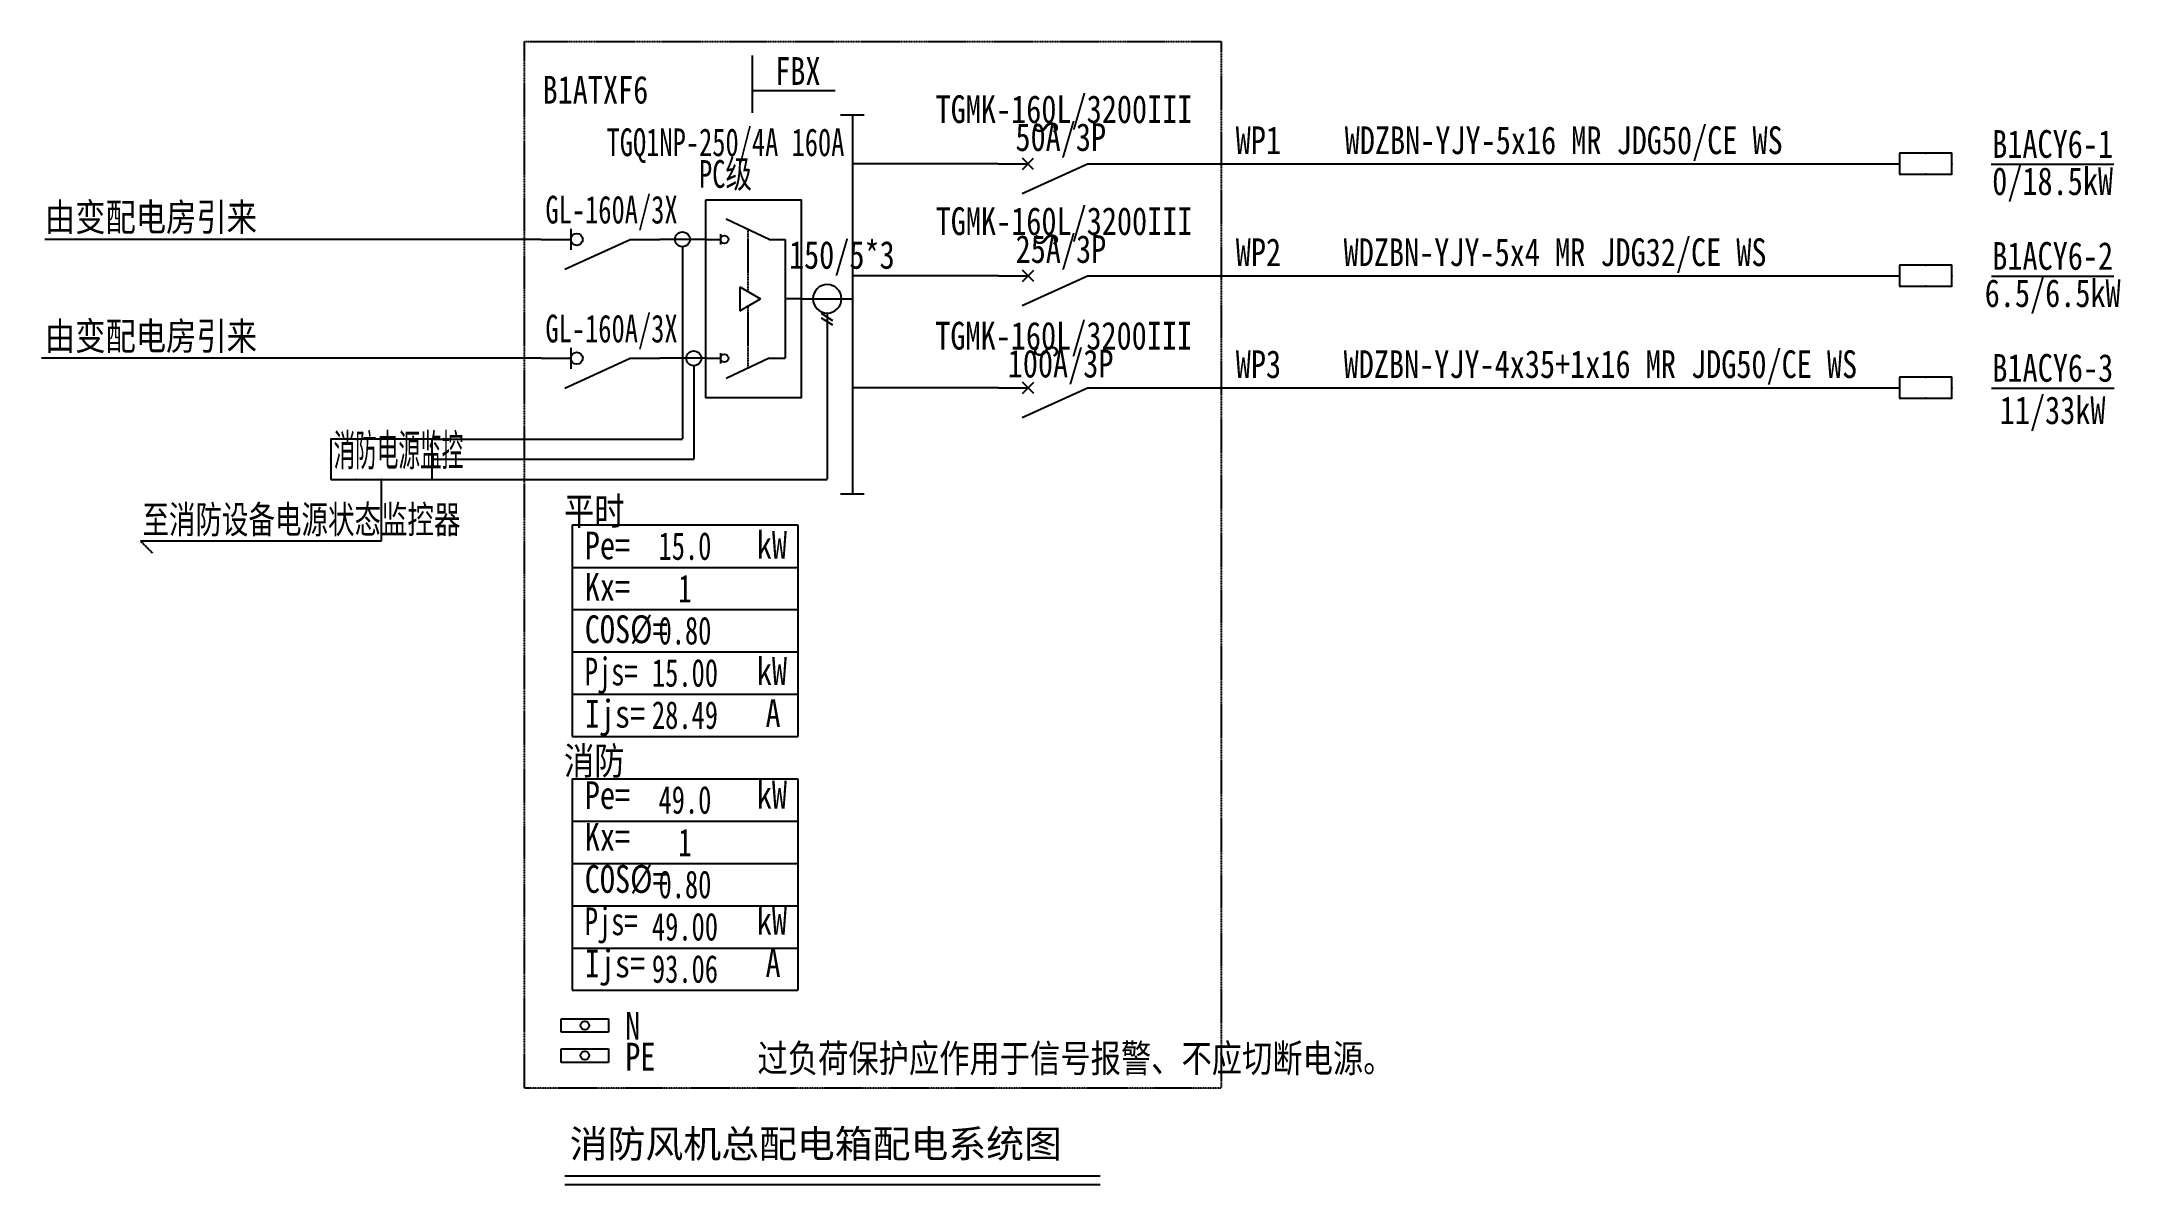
# Model space of a CAD drawing. Extents: x 161994 to 164616, y 198351 to 199792.
import ezdxf
from ezdxf.enums import TextEntityAlignment as Align

# ---------------------------------------------------------------- set-up
doc = ezdxf.new("R2010")
doc.units = 0
doc.header["$MEASUREMENT"] = 0
for name, pattern in [('__DASH', [0.35, 0.25, -0.1]), ('DASH', [0.35, 0.25, -0.1]), ('控制线', [1, 0.75, -0.1, 0.05, -0.1])]:
    doc.linetypes.add(name, pattern=pattern)
for name, color, linetype in [('EL-SYS', 3, 'Continuous'), ('EL-SYS-EQUIP', 3, 'Continuous'), ('EL-SYS-loop1', 3, 'Continuous'), ('EL-SYS-loop2', 6, '控制线'), ('EL-TEXT', 4, 'Continuous')]:
    doc.layers.add(name, color=color, linetype=linetype)
doc.styles.add('_TEL_DIM', font='xcsg.shx', dxfattribs={"width": 0.8, "height": 3.5, "bigfont": 'HZTXT.shx'})
doc.styles.add('CCDI-TOG-03', font='simhei.ttf')
doc.styles.add('DQ', font='', dxfattribs={"width": 0.7})
doc.styles.add('H2', font='', dxfattribs={"width": 0.7})
doc.styles.add('HZ1', font='', dxfattribs={"width": 0.7})
doc.styles.add('S2', font='', dxfattribs={"width": 0.7, "height": 2.5})
doc.styles.get('DQ').set_extended_font_data('SimSun')
doc.styles.get('H2').set_extended_font_data('SimSun')
doc.styles.get('HZ1').set_extended_font_data('SimSun')
doc.styles.get('S2').set_extended_font_data('SimSun')

# ---------------------------------------------------------------- blocks, each defined once
blk = doc.blocks.new('$equip_U$00000075(linying1)')
blk.add_lwpolyline([(-1.275, -0.51), (1.275, -0.51), (1.275, 0.51), (-1.275, 0.51)], close=True)
for p in [(-1.275, 0), (-0.638, 0.51), (0, 0.51), (1.275, 0), (-0.638, -0.51), (0, -0.51)]:
    blk.add_point(p)
at = {"color": 7, "style": 'S2', "width": 0.5}
blk.add_text('消防电源监控', height=0.8, dxfattribs=at).set_placement((-1.209, -0.409), align=Align.BOTTOM_LEFT)
at = {"color": 7, "style": '_TEL_DIM', "flags": 1}
for tag in ['A', 'REMARK']:
    blk.add_attdef(tag, text='', height=0.00002, dxfattribs=at).set_placement((0, 0), align=Align.MIDDLE_CENTER)

msp = doc.modelspace()

# ---------------------------------------------------------------- linework, layer by layer
for p, q in [((163230.6, 199600.7, 29.8), (163313.1, 199638.2, 29.8)), ((163231.1, 199631.1, 29.8), (163245.2, 199645.3, 29.8)), ((163245.2, 199631.1, 29.8), (163231.1, 199645.3, 29.8)), ((164403.2, 199651.4, 0), (164337.2, 199651.4, 0)), ((164337.2, 199651.4, 0), (164337.2, 199625, 0)), ((164403.2, 199625, 0), (164403.2, 199651.4, 0)), ((164337.2, 199625, 0), (164403.2, 199625, 0)), ((163231.1, 199489.9, 35.2), (163245.3, 199504.1, 35.2)), ((163245.3, 199489.9, 35.2), (163231.1, 199504.1, 35.2)), ((164403.3, 199510.2, 5.4), (164337.3, 199510.2, 5.4)), ((164337.3, 199510.2, 5.4), (164337.3, 199483.8, 5.4)), ((164403.3, 199483.8, 5.4), (164403.3, 199510.2, 5.4)), ((163230.7, 199459.5, 35.2), (163313.2, 199497, 35.2)), ((164337.3, 199483.8, 5.4), (164403.3, 199483.8, 5.4)), ((164403.3, 199369, 9), (164337.3, 199369, 9)), ((164337.3, 199369, 9), (164337.3, 199342.6, 9)), ((164403.3, 199342.6, 9), (164403.3, 199369, 9)), ((163230.8, 199318.3, 38.8), (163313.3, 199355.8, 38.8)), ((163231.2, 199348.7, 38.8), (163245.3, 199362.9, 38.8)), ((163245.3, 199348.7, 38.8), (163231.2, 199362.9, 38.8)), ((164337.3, 199342.6, 9), (164403.3, 199342.6, 9))]:
    msp.add_line(p, q)
for points, elevation in [([(163200.6, 199638.2), (163238.1, 199638.2)], 29.8), ([(163313.1, 199638.2), (163350.6, 199638.2)], 29.8), ([(163200.7, 199497), (163238.2, 199497)], 35.2), ([(163313.2, 199497), (163350.7, 199497)], 35.2), ([(163200.8, 199355.8), (163238.3, 199355.8)], 38.8), ([(163313.3, 199355.8), (163350.8, 199355.8)], 38.8)]:
    msp.add_lwpolyline(points, dxfattribs=dict(elevation=elevation))
at = {"const_width": 1.76}
for points, elevation in [([(164337.2, 199651.4), (164337.2, 199625), (164403.2, 199625), (164403.2, 199651.4), (164337.2, 199651.4), (164337.2, 199625)], 0), ([(164337.3, 199510.2), (164337.3, 199483.8), (164403.3, 199483.8), (164403.3, 199510.2), (164337.3, 199510.2), (164337.3, 199483.8)], 5.4), ([(164337.3, 199369), (164337.3, 199342.6), (164403.3, 199342.6), (164403.3, 199369), (164337.3, 199369), (164337.3, 199342.6)], 9)]:
    msp.add_lwpolyline(points, dxfattribs=dict(at, elevation=elevation))
for p in [(164337.2, 199638.2, 0), (164370.2, 199651.4, 0), (164403.2, 199638.2, 0), (164370.2, 199625, 0), (164370.3, 199510.2, 5.4), (164337.3, 199497, 5.4), (164370.3, 199483.8, 5.4), (164403.3, 199497, 5.4), (164370.3, 199369, 9), (164337.3, 199355.8, 9), (164370.3, 199342.6, 9), (164403.3, 199355.8, 9)]:
    msp.add_point(p)
at = {"layer": 'EL-SYS'}
for p, q in [((163001.6, 199700.1, 14.9), (163031.6, 199700.1, 14.9)), ((163016.6, 199700.1, 14.9), (163016.6, 199221.9, 14.9)), ((163200.6, 199638.2, 14.9), (163016.6, 199638.2, 14.9)), ((163350.6, 199638.2, 14.9), (164337.2, 199638.2, 0)), ((162661.5, 199556.2, -12.1), (162661.5, 199529.6, -12.1)), ((162654, 199505.4, -12.1), (162736.5, 199542.9, -12.1)), ((163200.7, 199497, 20.3), (163016.7, 199497, 20.3)), ((163350.7, 199497, 20.3), (164337.3, 199497, 5.4)), ((162951.9, 199467.9, 0.2), (163016.6, 199467.9, 14.9)), ((162661.5, 199406.2, -12.1), (162661.5, 199379.6, -12.1)), ((162654, 199355.4, -12.1), (162736.5, 199392.9, -12.1)), ((163200.8, 199355.8, 23.9), (163016.7, 199355.8, 23.9)), ((163350.8, 199355.8, 23.9), (164337.3, 199355.8, 9)), ((163001.6, 199221.9, 14.9), (163031.6, 199221.9, 14.9)), ((162649.3, 198542.8), (162649.3, 198559.7)), ((162649.3, 198559.7), (162709.2, 198559.7)), ((162709.2, 198559.7), (162709.2, 198542.8)), ((162709.2, 198542.8), (162649.3, 198542.8)), ((162649.3, 198504.9), (162649.3, 198521.9)), ((162649.3, 198521.9), (162709.2, 198521.9)), ((162709.2, 198504.9), (162649.3, 198504.9)), ((162709.2, 198521.9), (162709.2, 198504.9))]:
    msp.add_line(p, q, dxfattribs=at)
at = {"layer": 'EL-SYS', "elevation": -12.1}
for points in [[(162624, 199542.9), (162661.5, 199542.9)], [(162736.5, 199542.9), (162774, 199542.9)], [(162624, 199392.9), (162661.5, 199392.9)], [(162736.5, 199392.9), (162774, 199392.9)]]:
    msp.add_lwpolyline(points, dxfattribs=at)
at = {"layer": 'EL-SYS'}
for centre, radius in [((162669, 199542.9, -12.1), 7.55), ((162669, 199392.9, -12.1), 7.55), ((162679.2, 198551.4), 5.58), ((162679.2, 198513.6), 5.58)]:
    msp.add_circle(centre, radius, dxfattribs=at)
at = {"layer": 'EL-SYS-EQUIP'}
for p, q in [((162911.9, 199542.9, 18.4), (162857.5, 199568.3, 18.4)), ((162831.9, 199542.9, 18.4), (162850.2, 199542.9, 18.4)), ((162850.2, 199549.3, 18.4), (162850.2, 199536.5, 18.4)), ((162911.9, 199542.9, 18.4), (162931.9, 199542.9, 18.4)), ((162931.9, 199542.9, 18.4), (162931.9, 199392.9, 18.4)), ((162951.9, 199467.9, 18.4), (162931.9, 199467.9, 18.4)), ((162850.2, 199399.3, 18.4), (162850.2, 199386.5, 18.4)), ((162831.9, 199392.9, 18.4), (162850.2, 199392.9, 18.4)), ((162911.9, 199392.9, 18.4), (162857.5, 199367.6, 18.4)), ((162911.9, 199392.9, 18.4), (162931.9, 199392.9, 18.4))]:
    msp.add_line(p, q, dxfattribs=at)
at = {"layer": 'EL-SYS-EQUIP', "color": 1, "linetype": 'DASH'}
for p, q in [((162884.7, 199555.6, 18.4), (162884.7, 199477.1, 18.4)), ((162884.7, 199458.7, 18.4), (162884.7, 199380.2, 18.4))]:
    msp.add_line(p, q, dxfattribs=at)
at = {"layer": 'EL-SYS-EQUIP', "color": 1}
for p, q in [((162874.7, 199482.9, 18.4), (162900.7, 199467.9, 18.4)), ((162874.7, 199482.9, 18.4), (162874.7, 199452.9, 18.4)), ((162874.7, 199452.9, 18.4), (162900.7, 199467.9, 18.4))]:
    msp.add_line(p, q, dxfattribs=at)
at = {"layer": 'EL-SYS-EQUIP', "elevation": 18.4}
msp.add_lwpolyline([(162831.9, 199592.9), (162951.9, 199592.9), (162951.9, 199342.9), (162831.9, 199342.9)], close=True, dxfattribs=at)
at = {"layer": 'EL-SYS-EQUIP', "color": 3, "elevation": 18.4}
msp.add_lwpolyline([(163002.9, 199467.9, 1), (162966.9, 199467.9, 1), (163002.9, 199467.9)], format="xyb", close=True, dxfattribs=at)
for points in [[(162992.1, 199440.3), (162977.7, 199449.3)], [(162984.9, 199449.9), (162984.9, 199435.5)], [(162992.1, 199434.6), (162977.7, 199443.6)]]:
    msp.add_lwpolyline(points, dxfattribs=at)
at = {"layer": 'EL-SYS-EQUIP', "color": 3}
for centre in [(162802.3, 199542.9, -12.1), (162816.6, 199392.9, -12.1)]:
    msp.add_circle(centre, 9.37, dxfattribs=at)
at = {"layer": 'EL-SYS-EQUIP'}
for centre in [(162855.2, 199542.9, 18.4), (162855.2, 199392.9, 18.4)]:
    msp.add_circle(centre, 5.02, dxfattribs=at)
at = {"layer": 'EL-SYS-loop1'}
for p, q in [((162624, 199542.9, -12.1), (161998.4, 199542.9, -12.1)), ((162831.9, 199542.9, -12.1), (162774, 199542.9, -12.1)), ((162624, 199392.9), (161994.2, 199392.9)), ((162831.9, 199392.9, -12.1), (162774, 199392.9, -12.1))]:
    msp.add_line(p, q, dxfattribs=at)
at = {"layer": 'EL-SYS-loop2', "linetype": '控制线'}
for p, q in [((162802.3, 199533.6, -12.1), (162802.3, 199291, -12.1)), ((162984.9, 199435.5, 18.4), (162984.9, 199240, -12.1)), ((162816.6, 199383.6, -12.1), (162816.6, 199265.5, -12.1)), ((162486.6, 199291, -12.1), (162802.3, 199291, -12.1)), ((162486.6, 199265.5, -12.1), (162816.6, 199265.5, -12.1)), ((162422.8, 199162.6, -12.1), (162422.8, 199240, -12.1)), ((162486.6, 199240, -12.1), (162984.9, 199240, -12.1)), ((162118.7, 199162.6, -12.1), (162133.7, 199147.6, -12.1)), ((162118.7, 199162.6, -12.1), (162422.8, 199162.6, -12.1))]:
    msp.add_line(p, q, dxfattribs=at)
at = {"layer": 'EL-TEXT', "color": 0, "linetype": '__DASH'}
for p, q in [((162603.3, 199792.4), (163481.8, 199792.4)), ((162603.3, 198472.5), (162603.3, 199792.4)), ((163481.8, 199792.4), (163481.8, 198472.5)), ((163481.8, 198472.5), (162603.3, 198472.5))]:
    msp.add_line(p, q, dxfattribs=at)
at = {"layer": 'EL-TEXT'}
for p, q in [((162890.2, 199774.6), (162890.2, 199702.5)), ((162890.2, 199730.5), (162995, 199730.5)), ((162654, 198361.7, 14.9), (163329.1, 198361.7, 14.9)), ((162654, 198351), (163329.1, 198351))]:
    msp.add_line(p, q, dxfattribs=at)
at = {"layer": 'EL-TEXT', "color": 6}
for p, q in [((164452.9, 199637.8, 0), (164607.6, 199637.8, 0)), ((164453, 199496.6, 5.4), (164607.6, 199496.6, 5.4)), ((164453.1, 199355.4, 9), (164607.7, 199355.4, 9))]:
    msp.add_line(p, q, dxfattribs=at)
at = {"layer": 'EL-TEXT', "ltscale": 9998.693336}
for p, q in [((162663.3, 199182.7, 14.9), (162663.3, 198916, 14.9)), ((162663.3, 199182.7, 14.9), (162947.8, 199182.7, 14.9)), ((162947.8, 199182.7, 14.9), (162947.8, 198916, 14.9)), ((162663.3, 199129.2, 14.9), (162947.8, 199129.2, 14.9)), ((162663.3, 199075.9, 14.9), (162947.8, 199075.9, 14.9)), ((162663.3, 199022.6, 14.9), (162947.8, 199022.6, 14.9)), ((162663.3, 198969.3, 14.9), (162947.8, 198969.3, 14.9)), ((162663.3, 198916, 14.9), (162947.8, 198916, 14.9)), ((162663.3, 198862.5, 14.9), (162663.3, 198595.8, 14.9)), ((162663.3, 198862.5, 14.9), (162947.8, 198862.5, 14.9)), ((162947.8, 198862.5, 14.9), (162947.8, 198595.8, 14.9)), ((162663.3, 198809, 14.9), (162947.8, 198809, 14.9)), ((162663.3, 198755.7, 14.9), (162947.8, 198755.7, 14.9)), ((162663.3, 198702.4, 14.9), (162947.8, 198702.4, 14.9)), ((162663.3, 198649.1, 14.9), (162947.8, 198649.1, 14.9)), ((162663.3, 198595.8, 14.9), (162947.8, 198595.8, 14.9))]:
    msp.add_line(p, q, dxfattribs=at)

# ---------------------------------------------------------------- block references
at = {"layer": 'EL-SYS-EQUIP', "xscale": 50.00000000000001, "yscale": 50.00000000000001, "zscale": 50.00000000000001, "rotation": 2.166884314568676e-07}
msp.add_blockref('$equip_U$00000075(linying1)', (162422.8, 199265.5, -12.1), dxfattribs=at)

# ---------------------------------------------------------------- texts
at = {"style": 'S2'}
for s, width, p in [('Pe=', 0.8, (162679.2, 199139.4, 14.9)), ('kW', 0.8, (162896.1, 199140, 14.9)), ('Kx=', 0.8, (162679.2, 199087, 14.9)), ('COS%%C=', 0.8, (162679.2, 199033.7, 14.9)), ('Pjs=', 0.7, (162679.2, 198980.4, 14.9)), ('kW', 0.8, (162896.1, 198981, 14.9)), ('Ijs=', 0.8, (162679.2, 198927.1, 14.9)), ('A', 0.8, (162907.1, 198927.7, 14.9)), ('Pe=', 0.8, (162679.2, 198824.4, 14.9)), ('kW', 0.8, (162896.1, 198825, 14.9)), ('Kx=', 0.8, (162679.2, 198772, 14.9)), ('COS%%C=', 0.8, (162679.2, 198718.7, 14.9)), ('Pjs=', 0.7, (162679.2, 198665.4, 14.9)), ('kW', 0.8, (162896.1, 198666, 14.9)), ('Ijs=', 0.8, (162679.2, 198612.1, 14.9)), ('A', 0.8, (162907.1, 198612.7, 14.9))]:
    msp.add_text(s, height=35, dxfattribs=dict(at, width=width)).set_placement(p)
at = {"width": 0.8, "flags": 9}
for p in [(163275.6, 199675.7, 29.8), (163275.7, 199534.5, 35.2), (163275.8, 199393.3, 38.8)]:
    msp.add_attdef('S', p, '', height=30, rotation=90, dxfattribs=at)
at = {"layer": 'EL-TEXT'}
for s, style, width, p in [('FBX', 'HZ1', 0.8, (162919.3, 199737.7, 14.9)), ('B1ATXF6', 'HZ1', 0.8, (162625.9, 199714.1, 14.9)), ('WP1', 'HZ1', 0.8, (163500, 199650.4, 29.8)), ('WDZBN-YJY-5x16 MR JDG50/CE WS', 'HZ1', 0.8, (163637.5, 199650.4, 29.8)), ('WP2', 'HZ1', 0.8, (163500.1, 199509.2, 35.3)), ('WDZBN-YJY-5x4 MR JDG32/CE WS', 'HZ1', 0.8, (163636.1, 199509.2, 35.2)), ('WP3', 'HZ1', 0.8, (163500.1, 199368, 38.8)), ('WDZBN-YJY-4x35+1x16 MR JDG50/CE WS', 'HZ1', 0.8, (163636.1, 199368, 38.8)), ('至消防设备电源状态监控器', 'S2', 0.7, (162121.4, 199172.1, -12.1)), ('N', 'DQ', 0.8, (162730.2, 198533.4)), ('PE', 'DQ', 0.8, (162730.2, 198494.6)), ('过负荷保护应作用于信号报警、不应切断电源。', 'S2', 0.8, (162897, 198492.5, -27))]:
    msp.add_text(s, height=35, dxfattribs=dict(at, style=style, width=width)).set_placement(p)
for s, style, width, p in [('TGMK-160L/3200III', 'S2', 0.8, (163283.5, 199689.6, 0)), ('TGQ1NP-250/4A 160A', 'S2', 0.7, (162856.6, 199647.9, -12.1)), ('50A/3P', 'S2', 0.8, (163279.4, 199654.4, 0)), ('PC级', 'S2', 0.7, (162856.6, 199607.9, -12.1)), ('GL-160A/3X', 'S2', 0.7, (162712.9, 199562.9, -12.1)), ('TGMK-160L/3200III', 'S2', 0.8, (163283.6, 199548.4, 5.5)), ('25A/3P', 'S2', 0.8, (163279.6, 199513.2, 5.5)), ('GL-160A/3X', 'S2', 0.7, (162712.9, 199412.9, -12.1)), ('TGMK-160L/3200III', 'S2', 0.8, (163283.1, 199403.9, 38.8)), ('100A/3P', 'S2', 0.8, (163279.2, 199368.7, 38.8)), ('11/33kW', 'HZ1', 0.8, (164530.2, 199309.9, 23.9)), ('平时', 'HZ1', 0.8, (162691.2, 199182.7, 14.9)), ('消防', 'HZ1', 0.8, (162691.2, 198867.7, 14.9))]:
    msp.add_text(s, height=35, dxfattribs=dict(at, style=style, width=width)).set_placement(p, align=Align.CENTER)
at = {"layer": 'EL-TEXT', "color": 6, "style": 'HZ1', "width": 0.8}
for s, p in [('B1ACY6-1', (164530.2, 199645.7, 14.9)), ('0/18.5kW', (164530.2, 199598.8, 14.9)), ('B1ACY6-2', (164530.3, 199504.5, 20.4)), ('6.5/6.5kW', (164530.3, 199457.6, 20.3)), ('B1ACY6-3', (164530.4, 199363.3, 23.9))]:
    msp.add_text(s, height=35, dxfattribs=at).set_placement(p, align=Align.CENTER)
at = {"layer": 'EL-TEXT', "style": 'H2', "width": 0.8}
for p in [(161998.4, 199542.9, -12.1), (161998.4, 199392.9, -12.1)]:
    msp.add_text('由变配电房引来', height=35, dxfattribs=at).set_placement(p, align=Align.BOTTOM_LEFT)
at = {"layer": 'EL-TEXT', "style": 'S2', "width": 0.8}
msp.add_text('150/5*3', height=35, dxfattribs=at).set_placement((163003.3, 199523.3, -29.2), align=Align.MIDDLE_CENTER)
at = {"layer": 'EL-TEXT', "style": 'CCDI-TOG-03'}
msp.add_text('消防风机总配电箱配电系统图', height=35, dxfattribs=at).set_placement((162660.2, 198384.7, 14.9))
at = {"layer": 'EL-TEXT', "ltscale": 9998.693336, "char_height": 35, "width": 284.42, "attachment_point": 5, "style": 'S2'}
for s, insert in [('15.0', (162805.5, 199155.9, 14.9)), ('1', (162805.5, 199102.5, 14.9)), ('0.80', (162805.5, 199049.2, 14.9)), ('15.00', (162805.5, 198995.9, 14.9)), ('28.49', (162805.5, 198942.7, 14.9)), ('49.0', (162805.5, 198835.7, 14.9)), ('1', (162805.5, 198782.3, 14.9)), ('0.80', (162805.5, 198729.1, 14.9)), ('49.00', (162805.5, 198675.8, 14.9)), ('93.06', (162805.5, 198622.5, 14.9))]:
    msp.add_mtext(s, dxfattribs=dict(at, insert=insert))

doc.saveas('drawing.dxf')
